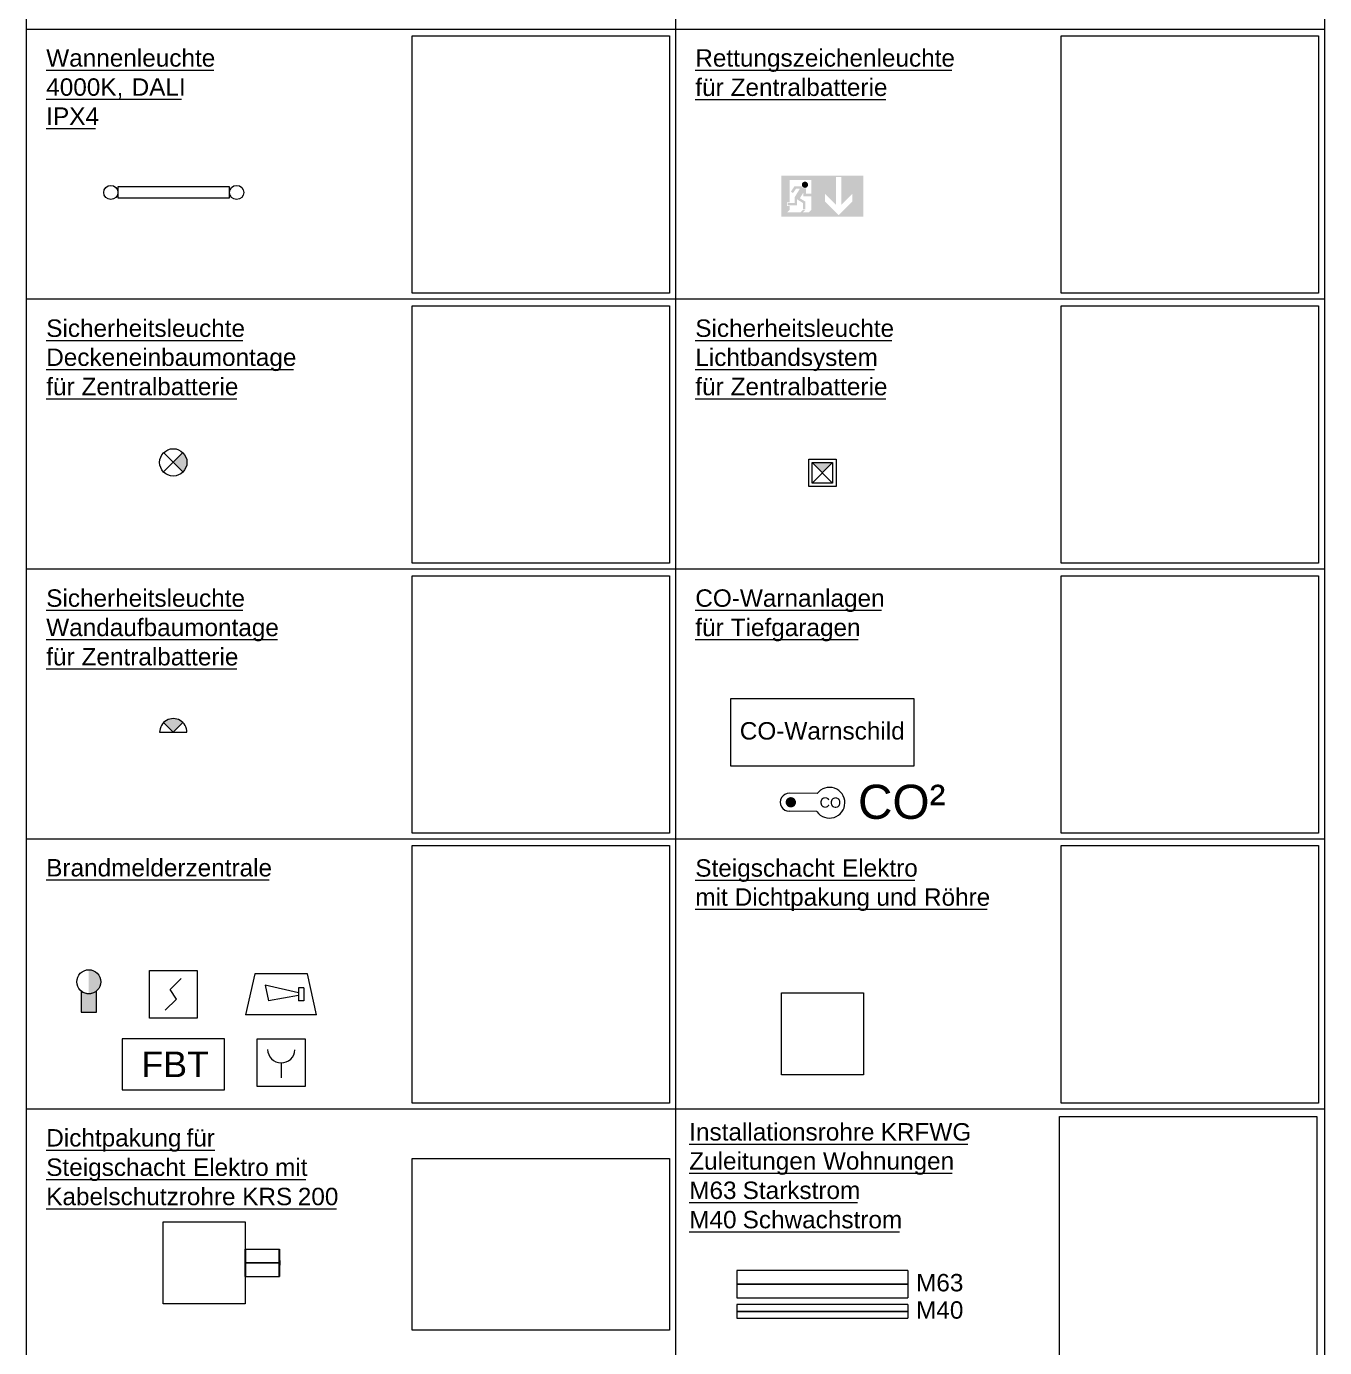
# Model space of a CAD drawing. Extents: x -1067 to 613, y -179 to 712.
# Drawn here: x 200.1 to 390.1, y 185.1 to 378.4 of the extents above; entities that cross this region are included whole.
import ezdxf
from ezdxf.lldxf.tags import DXFTag

# ---------------------------------------------------------------- set-up
doc = ezdxf.new("R2010")
doc.units = 0
doc.layers.get('0').update_dxf_attribs({"lineweight": 13})
for name, color, linetype, lineweight, true_color in [('EL01_WAN_Brandmeldeanlagen', 7, 'Continuous', 13, 0xff8000), ('EL01_WAN_CO-Anlage', 7, 'Continuous', 13, 0x993300), ('EL01_WAN_I0_Eclairage_de_securité', 7, 'Continuous', 13, 0x009900), ('EL01_WAN_Leuchten', 7, 'Continuous', 13, 0x0080ff), ('EL01_WAN_Notbeleuchtungen', 7, 'Continuous', 13, 0x009900), ('EL01_WAN_Röhre', 7, 'Continuous', 13, 0xff6666), ('EL01_WAN_Verteiler', 1, 'Continuous', 13, 0xff0000), ('EL01_WANX_Bitmap', 1, 'Continuous', 13, 0xff0000), ('L_Röhre Boden', 1, 'Continuous', 13, 0xff0000)]:
    doc.layers.add(name, color=color, linetype=linetype, lineweight=lineweight, true_color=true_color)
for name, color, linetype, lineweight in [('EL01_WAN_I0_Legende', 7, 'Continuous', 13), ('EL01_WAN_Rahmen', 7, 'Continuous', 13), ('EL01_WAN_Text', 7, 'Continuous', 13)]:
    doc.layers.add(name, color=color, linetype=linetype, lineweight=lineweight)
doc.styles.get("Standard").update_dxf_attribs({"font": 'arial.ttf'})
tags = doc.linetypes.add('fein_strichliert', pattern=[4, 1, -2, 1]).pattern_tags.tags
tags[8:9] = [DXFTag(74, 4), DXFTag(75, 0), DXFTag(340, '0'), DXFTag(46, 0.0), DXFTag(50, 0.0), DXFTag(44, 0.0), DXFTag(45, 0.0)]
tags[6:7] = [DXFTag(74, 4), DXFTag(75, 0), DXFTag(340, '0'), DXFTag(46, 0.0), DXFTag(50, 0.0), DXFTag(44, 0.0), DXFTag(45, 0.0)]
tags[4:5] = [DXFTag(74, 4), DXFTag(75, 0), DXFTag(340, '0'), DXFTag(46, 0.0), DXFTag(50, 0.0), DXFTag(44, 0.0), DXFTag(45, 0.0)]
tags = doc.linetypes.add('STRICHPUNKT2', pattern=[12.7, 6.35, -3.175, 0, -3.175]).pattern_tags.tags
tags[10:11] = [DXFTag(74, 4), DXFTag(75, 0), DXFTag(340, '0'), DXFTag(46, 0.0), DXFTag(50, 0.0), DXFTag(44, 0.0), DXFTag(45, 0.0)]
tags[8:9] = [DXFTag(74, 4), DXFTag(75, 0), DXFTag(340, '0'), DXFTag(46, 0.0), DXFTag(50, 0.0), DXFTag(44, 0.0), DXFTag(45, 0.0)]
tags[6:7] = [DXFTag(74, 4), DXFTag(75, 0), DXFTag(340, '0'), DXFTag(46, 0.0), DXFTag(50, 0.0), DXFTag(44, 0.0), DXFTag(45, 0.0)]
tags[4:5] = [DXFTag(74, 4), DXFTag(75, 0), DXFTag(340, '0'), DXFTag(46, 0.0), DXFTag(50, 0.0), DXFTag(44, 0.0), DXFTag(45, 0.0)]
picture_1 = doc.add_image_def('image10.jpg', size_in_pixel=(768, 416))
picture_2 = doc.add_image_def('image11.jpg', size_in_pixel=(1600, 1067))
picture_3 = doc.add_image_def('image13.jpg', size_in_pixel=(282, 178))
picture_4 = doc.add_image_def('image14.jpg', size_in_pixel=(242, 147))
picture_5 = doc.add_image_def('image16.jpg', size_in_pixel=(1600, 1200))
picture_6 = doc.add_image_def('image18.jpg', size_in_pixel=(480, 360))
picture_7 = doc.add_image_def('image19.jpg', size_in_pixel=(2000, 1500))
picture_8 = doc.add_image_def('image22.jpg', size_in_pixel=(208, 208))
picture_9 = doc.add_image_def('image23.jpg', size_in_pixel=(515, 515))
picture_10 = doc.add_image_def('image24.jpg', size_in_pixel=(275, 183))

# ---------------------------------------------------------------- blocks, each defined once
blk = doc.blocks.new('Blockreferenz-A0UJ318WXE', base_point=(200.08, -79.68))
at = {"layer": 'EL01_WAN_Brandmeldeanlagen', "lineweight": -2}
for points in [[(209.21, 236.87), (209.21, 240.39), (209.66, 240.33), (210.08, 240.15), (210.43, 239.87), (210.71, 239.5), (210.88, 239.08), (210.94, 238.63), (210.88, 238.18), (210.71, 237.76), (210.43, 237.4), (210.08, 237.12), (209.66, 236.94)], [(208.09, 237.27), (208.5, 237.02), (208.97, 236.89), (209.45, 236.89), (209.92, 237.02), (210.33, 237.27), (210.33, 234.17), (208.09, 234.17)]]:
    blk.add_hatch(color=256, dxfattribs=at).paths.add_polyline_path(points)
at = {"layer": 'EL01_WAN_CO-Anlage', "lineweight": -2}
blk.add_hatch(color=256, dxfattribs=at).paths.add_polyline_path([(311.97, 265.66), (312.17, 265.63), (312.35, 265.55), (312.5, 265.43), (312.62, 265.27), (312.69, 265.09), (312.72, 264.89), (312.69, 264.69), (312.61, 264.51), (312.49, 264.35), (312.33, 264.24), (312.15, 264.16), (311.95, 264.14), (311.75, 264.17), (311.57, 264.25), (311.42, 264.37), (311.3, 264.53), (311.22, 264.71), (311.2, 264.91), (311.23, 265.1), (311.31, 265.29), (311.43, 265.44), (311.59, 265.56), (311.77, 265.63)])
at = {"layer": 'EL01_WAN_I0_Eclairage_de_securité', "linetype": 'ByBlock', "lineweight": -2, "ltscale": 0.13}
for points in [[(310.58, 350.61), (316.58, 350.61), (316.58, 356.61), (310.58, 356.61), (310.58, 353.61), (311.78, 353.61), (311.78, 355.98), (314.94, 355.98), (314.94, 353.98), (314.18, 353.98), (314.18, 354.76), (313.85, 354.76), (313.77, 354.79), (313.67, 354.86), (313.6, 354.94), (313.54, 355.06), (312.51, 355.06), (311.96, 354.26), (312.27, 354.05), (312.72, 354.7), (313.29, 354.7), (312.52, 353.45), (312.52, 352.61), (311.49, 352.61), (311.49, 352.26), (312.86, 352.26), (312.86, 353.15), (313.74, 352.6), (313.74, 351.7), (314.07, 351.7), (314.07, 352.82), (313.28, 353.3), (313.8, 354.13), (313.8, 353.59), (314.94, 353.59), (314.94, 351.6), (314.6, 351.26), (313.74, 351.26), (314.07, 351.6), (313.74, 351.6), (313.41, 351.26), (311.44, 351.26), (311.78, 351.6), (311.78, 352.15), (311.38, 352.15), (311.38, 352.72), (311.78, 352.72), (311.78, 353.61), (310.58, 353.61)], [(316.58, 353.61), (316.58, 350.61), (322.58, 350.61), (322.58, 356.61), (316.58, 356.61), (316.58, 353.61), (316.98, 353.61), (316.98, 353.94), (318.56, 352.36), (318.56, 356.4), (319.36, 356.4), (319.36, 352.36), (320.94, 353.94), (320.94, 352.81), (318.96, 350.83), (316.98, 352.81), (316.98, 353.61)], [(314.03, 355.73), (313.91, 355.72), (313.8, 355.67), (313.71, 355.6), (313.63, 355.51), (313.59, 355.4), (313.57, 355.28), (313.59, 355.16), (313.63, 355.05), (313.71, 354.96), (313.8, 354.88), (313.91, 354.84), (314.03, 354.82), (314.15, 354.84), (314.26, 354.88), (314.35, 354.96), (314.42, 355.05), (314.47, 355.16), (314.49, 355.28), (314.47, 355.4), (314.42, 355.51), (314.35, 355.6), (314.26, 355.67), (314.15, 355.72)]]:
    blk.add_hatch(color=256, dxfattribs=at).paths.add_polyline_path(points)
at = {"layer": 'EL01_WAN_Notbeleuchtungen', "lineweight": -2}
for points in [[(221.58, 314.65), (222.99, 316.07), (223.31, 315.65), (223.51, 315.17), (223.58, 314.65), (223.51, 314.13), (223.31, 313.65), (222.99, 313.24)], [(222.99, 276.56), (221.58, 275.15), (220.16, 276.56), (220.58, 276.88), (221.06, 277.08), (221.58, 277.15), (222.1, 277.08), (222.58, 276.88)]]:
    blk.add_hatch(color=256, dxfattribs=at).paths.add_polyline_path(points)
at = {"layer": 'EL01_WAN_Brandmeldeanlagen', "lineweight": -2}
for p, q in [((218.08, 240.3), (225.08, 240.3)), ((218.08, 233.3), (218.08, 240.3)), ((225.08, 240.3), (225.08, 233.3)), ((233.49, 239.8), (232.16, 233.8)), ((241.23, 239.8), (233.49, 239.8)), ((242.56, 233.8), (241.23, 239.8)), ((221.11, 237.5), (222.74, 239.13)), ((239.88, 236.99), (235.04, 238.15)), ((235.04, 238.15), (235.52, 235.85)), ((208.09, 237.27), (208.09, 234.17)), ((210.33, 234.17), (210.33, 237.27)), ((220.41, 234.46), (222.04, 236.1)), ((222.04, 236.1), (221.11, 237.5)), ((239.88, 236.6), (235.52, 235.85)), ((240.68, 237.76), (239.88, 237.76)), ((239.88, 237.74), (239.88, 235.84)), ((240.68, 237.74), (240.68, 235.84)), ((208.09, 234.17), (210.33, 234.17)), ((240.68, 235.84), (239.88, 235.84)), ((225.08, 233.3), (218.08, 233.3)), ((242.56, 233.8), (232.16, 233.8)), ((214.08, 230.3), (214.08, 222.8)), ((221.58, 230.3), (214.08, 230.3)), ((229.08, 230.3), (221.58, 230.3)), ((229.08, 222.8), (229.08, 230.3)), ((233.86, 230.3), (240.86, 230.3)), ((233.86, 223.3), (233.86, 230.3)), ((240.86, 230.3), (240.86, 223.3)), ((237.38, 226.76), (237.38, 224.59)), ((214.08, 222.8), (221.58, 222.8)), ((221.58, 222.8), (229.08, 222.8)), ((240.86, 223.3), (233.86, 223.3))]:
    blk.add_line(p, q, dxfattribs=at)
blk.add_circle((209.21, 238.63), 1.76, dxfattribs=at)
for centre, major_axis, end_param in [((209.21, 238.71), (-1.12, -1.43), 1.326405), ((237.38, 228.77), (-2.01, -0.04), 3.075304)]:
    blk.add_ellipse(centre, major_axis=major_axis, ratio=1, start_param=0, end_param=end_param, dxfattribs=at)
at = {"layer": 'EL01_WAN_CO-Anlage', "lineweight": -2}
for p, q in [((330.02, 280.05), (303.14, 280.05)), ((303.14, 280.05), (303.14, 270.25)), ((330.02, 270.25), (330.02, 280.05)), ((303.14, 270.25), (330.02, 270.25)), ((303.14, 270.25), (306.12, 270.25))]:
    blk.add_line(p, q, dxfattribs=at)
at = {"layer": 'EL01_WAN_CO-Anlage', "linetype": 'ByBlock', "lineweight": -2, "ltscale": 0.13}
for p, q in [((315.81, 266.17), (311.76, 266.22)), ((315.78, 263.53), (311.73, 263.58))]:
    blk.add_line(p, q, dxfattribs=at)
for centre, major_axis, end_param in [((317.62, 264.83), (-1.84, -1.29), 5.032887), ((311.74, 264.9), (0.02, 1.32), 3.141593)]:
    blk.add_ellipse(centre, major_axis=major_axis, ratio=1, start_param=0, end_param=end_param, dxfattribs=at)
at = {"layer": 'EL01_WAN_Leuchten', "linetype": 'ByBlock', "lineweight": -2, "ltscale": 0.13}
for p, q in [((229.81, 354.97), (213.47, 354.97)), ((213.47, 354.97), (213.47, 353.34)), ((229.81, 353.34), (229.81, 354.97)), ((213.47, 353.34), (229.81, 353.34))]:
    blk.add_line(p, q, dxfattribs=at)
for centre in [(212.43, 354.15), (230.85, 354.15)]:
    blk.add_circle(centre, 1.04, dxfattribs=at)
at = {"layer": 'EL01_WAN_Notbeleuchtungen', "lineweight": -2}
for p, q in [((220.16, 316.07), (222.99, 313.24)), ((220.16, 313.24), (222.99, 316.07)), ((314.58, 311.12), (314.58, 315.12)), ((314.58, 315.12), (318.58, 315.12)), ((315.08, 311.62), (318.08, 314.62)), ((318.08, 311.62), (315.08, 314.62)), ((315.08, 311.62), (315.08, 314.62)), ((315.08, 314.62), (318.08, 314.62)), ((318.08, 314.62), (318.08, 311.62)), ((318.58, 315.12), (318.58, 311.12)), ((318.08, 311.62), (315.08, 311.62)), ((318.58, 311.12), (314.58, 311.12)), ((220.16, 276.56), (221.58, 275.15)), ((221.58, 275.15), (222.99, 276.56)), ((219.58, 275.15), (223.58, 275.15))]:
    blk.add_line(p, q, dxfattribs=at)
blk.add_circle((221.58, 314.65), 2, dxfattribs=at)
blk.add_ellipse((221.58, 275.15), major_axis=(2, 0), ratio=1, start_param=0, end_param=3.141593, dxfattribs=at)
blk.add_solid([(318.08, 314.62), (316.58, 313.12), (315.08, 314.62)], dxfattribs=at)
at = {"layer": 'EL01_WAN_Rahmen', "color": 0, "linetype": 'ByBlock', "lineweight": -2, "ltscale": 0.13}
for p, q in [((295.08, 694.02), (295.08, 141)), ((200.08, 378.01), (200.08, 417.51)), ((390.08, 417.51), (390.08, 378.01)), ((390.08, 378.01), (200.08, 378.01)), ((200.08, 338.51), (200.08, 378.01)), ((390.08, 378.01), (390.08, 338.51)), ((390.08, 338.51), (200.08, 338.51)), ((200.08, 299.01), (200.08, 338.51)), ((390.08, 338.51), (390.08, 299.01)), ((390.08, 299.01), (200.08, 299.01)), ((200.08, 259.5), (200.08, 299.01)), ((390.08, 299.01), (390.08, 259.5)), ((390.08, 259.5), (200.08, 259.5)), ((200.08, 220), (200.08, 259.5)), ((390.08, 259.5), (390.08, 220)), ((390.08, 220), (200.08, 220)), ((200.08, 180.5), (200.08, 220)), ((390.08, 220), (390.08, 180.5))]:
    blk.add_line(p, q, dxfattribs=at)
at = {"layer": 'EL01_WAN_Röhre', "color": 6, "linetype": 'fein_strichliert', "lineweight": -2, "ltscale": 0.13, "true_color": 0xff00ff}
for p, q in [((329.08, 191.39), (304.08, 191.39)), ((304.08, 191.39), (304.08, 190.81)), ((304.08, 190.81), (304.08, 189.98)), ((304.08, 189.98), (304.08, 189.39)), ((329.08, 191.39), (329.08, 190.81)), ((329.08, 190.81), (329.08, 189.98)), ((329.08, 189.98), (329.08, 189.39)), ((304.08, 189.39), (329.08, 189.39))]:
    blk.add_line(p, q, dxfattribs=at)
at = {"layer": 'EL01_WAN_Röhre', "color": 6, "linetype": 'STRICHPUNKT2', "lineweight": 25, "ltscale": 0.25, "true_color": 0xff00ff}
blk.add_line((329.08, 190.39), (304.08, 190.39), dxfattribs=at)
at = {"layer": 'EL01_WAN_Text', "color": 7, "linetype": 'ByBlock', "lineweight": -2, "ltscale": 0.13, "true_color": 0xffffff}
for p, q in [((202.98, 372.05), (227.51, 372.05)), ((297.98, 372.05), (335.53, 372.05)), ((202.98, 367.79), (213.9, 367.79)), ((213.9, 367.79), (215.48, 367.79)), ((215.48, 367.79), (222.8, 367.79)), ((297.98, 367.76), (302.15, 367.76)), ((302.15, 367.76), (303.15, 367.76)), ((303.15, 367.76), (325.88, 367.76)), ((202.98, 363.53), (210.19, 363.53)), ((202.98, 332.5), (231.75, 332.5)), ((297.98, 332.5), (326.75, 332.5)), ((202.98, 328.25), (239.16, 328.25)), ((297.98, 328.25), (324.19, 328.25)), ((202.98, 323.96), (207.15, 323.96)), ((207.15, 323.96), (208.15, 323.96)), ((208.15, 323.96), (230.88, 323.96)), ((297.98, 323.96), (302.15, 323.96)), ((302.15, 323.96), (303.15, 323.96)), ((303.15, 323.96), (325.88, 323.96)), ((202.98, 293), (231.75, 293)), ((297.98, 293), (325.25, 293)), ((202.98, 288.71), (236.81, 288.71)), ((297.98, 288.71), (302.15, 288.71)), ((302.15, 288.71), (303.16, 288.71)), ((303.16, 288.71), (321.83, 288.71)), ((202.98, 284.42), (207.15, 284.42)), ((207.15, 284.42), (208.15, 284.42)), ((208.15, 284.42), (230.88, 284.42)), ((202.98, 253.54), (235.6, 253.54)), ((297.98, 253.5), (318.17, 253.5)), ((318.17, 253.5), (319.46, 253.5)), ((319.46, 253.5), (330.12, 253.5)), ((297.98, 249.25), (302.46, 249.25)), ((302.46, 249.25), (303.75, 249.25)), ((303.75, 249.25), (323.02, 249.25)), ((323.02, 249.25), (324.48, 249.25)), ((324.48, 249.25), (329.92, 249.25)), ((329.92, 249.25), (331.45, 249.25)), ((331.45, 249.25), (340.72, 249.25)), ((297.09, 214.88), (323.72, 214.88)), ((323.72, 214.88), (325.11, 214.88)), ((325.11, 214.88), (337.87, 214.88)), ((202.98, 214.01), (222.25, 214.01)), ((222.25, 214.01), (223.51, 214.01)), ((223.51, 214.01), (227.68, 214.01)), ((202.98, 209.71), (223.17, 209.71)), ((223.17, 209.71), (224.46, 209.71)), ((224.46, 209.71), (235.12, 209.71)), ((235.12, 209.71), (236.48, 209.71)), ((236.48, 209.71), (240.96, 209.71)), ((297.09, 210.63), (315.38, 210.63)), ((315.38, 210.63), (316.66, 210.63)), ((316.66, 210.63), (335.56, 210.63)), ((202.98, 205.42), (230.26, 205.42)), ((230.26, 205.42), (231.66, 205.42)), ((231.66, 205.42), (238.53, 205.42)), ((238.53, 205.42), (239.8, 205.42)), ((239.8, 205.42), (245.48, 205.42)), ((297.09, 206.33), (303.59, 206.33)), ((303.59, 206.33), (304.91, 206.33)), ((304.91, 206.33), (321.72, 206.33)), ((297.09, 202.04), (303.59, 202.04)), ((303.59, 202.04), (304.91, 202.04)), ((304.91, 202.04), (327.85, 202.04))]:
    blk.add_line(p, q, dxfattribs=at)
at = {"layer": 'EL01_WAN_Verteiler', "lineweight": -2}
for p, q in [((310.58, 225.01), (310.58, 237.01)), ((310.58, 237.01), (322.58, 237.01)), ((322.58, 237.01), (322.58, 225.01)), ((322.58, 225.01), (310.58, 225.01)), ((220.09, 191.51), (220.09, 203.51)), ((220.09, 203.51), (232.09, 203.51)), ((232.09, 203.51), (232.09, 191.51)), ((232.09, 191.51), (220.09, 191.51))]:
    blk.add_line(p, q, dxfattribs=at)
at = {"layer": 'L_Röhre Boden', "linetype": 'ByBlock', "lineweight": -2, "ltscale": 0.13}
for p, q in [((232.11, 199.51), (237.11, 199.51)), ((232.11, 195.51), (237.11, 195.51)), ((329.08, 196.39), (304.08, 196.39)), ((304.08, 196.39), (304.08, 195.22)), ((329.08, 196.39), (329.08, 195.22)), ((304.08, 195.22), (304.08, 193.56)), ((304.08, 193.56), (304.08, 192.39)), ((329.08, 195.22), (329.08, 193.56)), ((329.08, 193.56), (329.08, 192.39)), ((304.08, 192.39), (329.08, 192.39))]:
    blk.add_line(p, q, dxfattribs=at)
at = {"layer": 'L_Röhre Boden', "linetype": 'STRICHPUNKT2', "lineweight": 25, "ltscale": 0.25}
for p, q in [((237.11, 197.51), (232.11, 197.51)), ((329.08, 194.39), (304.08, 194.39))]:
    blk.add_line(p, q, dxfattribs=at)
at = {"layer": 'L_Röhre Boden', "linetype": 'ByBlock', "lineweight": -2, "ltscale": 0.13}
for centre in [(232.11, 197.51), (237.11, 197.51)]:
    blk.add_ellipse(centre, major_axis=(0, 2), ratio=0.018233, dxfattribs=at)
at = {"layer": 'EL01_WAN_Brandmeldeanlagen', "lineweight": -2, "insert": (216.9, 228.42), "char_height": 3.75, "attachment_point": 1}
blk.add_mtext('{\\fArial;FBT}', dxfattribs=at)
at = {"layer": 'EL01_WAN_CO-Anlage', "lineweight": -2, "attachment_point": 1}
for s, insert, char_height in [('{\\fArial;CO-Warnschild}', (304.49, 276.63), 2.5491), ('{\\fArial;CO²}', (321.79, 267.47), 5)]:
    blk.add_mtext(s, dxfattribs=dict(at, insert=insert, char_height=char_height))
at = {"layer": 'EL01_WAN_CO-Anlage', "lineweight": -2, "insert": (316.19, 265.63), "char_height": 1.5, "attachment_point": 1, "rotation": 359.2633}
blk.add_mtext('{\\fArial;CO}', dxfattribs=at)
at = {"layer": 'EL01_WAN_Text', "color": 7, "linetype": 'ByBlock', "lineweight": -2, "ltscale": 0.13, "true_color": 0xffffff, "char_height": 2.5491, "attachment_point": 1}
for s, insert in [('{\\fArial;Wannenleuchte}', (202.98, 375.11)), ('{\\fArial;Rettungszeichenleuchte}', (297.98, 375.11)), ('{\\fArial;4000K,}', (202.98, 370.85)), ('{\\fArial;DALI}', (215.48, 370.85)), ('{\\fArial;für}', (297.98, 370.82)), ('{\\fArial;Zentralbatterie}', (303.15, 370.82)), ('{\\fArial;IPX4}', (202.98, 366.59)), ('{\\fArial;Sicherheitsleuchte}', (202.98, 335.56)), ('{\\fArial;Sicherheitsleuchte}', (297.98, 335.56)), ('{\\fArial;Deckeneinbaumontage}', (202.98, 331.31)), ('{\\fArial;Lichtbandsystem}', (297.98, 331.31)), ('{\\fArial;für}', (202.98, 327.02)), ('{\\fArial;Zentralbatterie}', (208.15, 327.02)), ('{\\fArial;für}', (297.98, 327.02)), ('{\\fArial;Zentralbatterie}', (303.15, 327.02)), ('{\\fArial;Sicherheitsleuchte}', (202.98, 296.06)), ('{\\fArial;CO-Warnanlagen}', (297.98, 296.06)), ('{\\fArial;Wandaufbaumontage}', (202.98, 291.77)), ('{\\fArial;für}', (297.98, 291.77)), ('{\\fArial;Tiefgaragen}', (303.16, 291.77)), ('{\\fArial;für}', (202.98, 287.48)), ('{\\fArial;Zentralbatterie}', (208.15, 287.48)), ('{\\fArial;Brandmelderzentrale}', (202.98, 256.6)), ('{\\fArial;Steigschacht}', (297.98, 256.56)), ('{\\fArial;Elektro}', (319.46, 256.56)), ('{\\fArial;mit}', (297.98, 252.31)), ('{\\fArial;Dichtpakung}', (303.75, 252.31)), ('{\\fArial;und}', (324.48, 252.31)), ('{\\fArial;Röhre}', (331.45, 252.31)), ('{\\fArial;Dichtpakung}', (202.98, 217.07)), ('{\\fArial;für}', (223.51, 217.07)), ('{\\fArial;Installationsrohre}', (297.09, 217.94)), ('{\\fArial;KRFWG}', (325.11, 217.94)), ('{\\fArial;Steigschacht}', (202.98, 212.77)), ('{\\fArial;Elektro}', (224.46, 212.77)), ('{\\fArial;mit}', (236.48, 212.77)), ('{\\fArial;Zuleitungen}', (297.09, 213.69)), ('{\\fArial;Wohnungen}', (316.66, 213.69)), ('{\\fArial;M63}', (297.09, 209.39)), ('{\\fArial;Starkstrom}', (304.91, 209.39)), ('{\\fArial;Kabelschutzrohre}', (202.98, 208.48)), ('{\\fArial;KRS}', (231.66, 208.48)), ('{\\fArial;200}', (239.8, 208.48)), ('{\\fArial;M40}', (297.09, 205.1)), ('{\\fArial;Schwachstrom}', (304.91, 205.1))]:
    blk.add_mtext(s, dxfattribs=dict(at, insert=insert))
at = {"layer": 'EL01_WAN_Text', "color": 1, "linetype": 'ByBlock', "lineweight": -2, "ltscale": 0.13, "true_color": 0xff0000, "insert": (330.29, 195.87), "char_height": 2.5491, "attachment_point": 1}
blk.add_mtext('{\\fArial;M63}', dxfattribs=at)
at = {"layer": 'EL01_WAN_Text', "color": 6, "linetype": 'ByBlock', "lineweight": -2, "ltscale": 0.13, "true_color": 0xff00ff, "insert": (330.29, 191.87), "char_height": 2.5491, "attachment_point": 1}
blk.add_mtext('{\\fArial;M40}', dxfattribs=at)
at = {"color": 0, "linetype": 'ByBlock', "lineweight": -2, "ltscale": 0.13}
image = blk.add_image(picture_8, insert=(256.52, 299.89), size_in_units=(37.68, 37.68), dxfattribs=at)
image.dxf.flags = 7
image = blk.add_image(picture_9, insert=(351.52, 299.89), size_in_units=(37.68, 37.68), dxfattribs=at)
image.dxf.flags = 7
image = blk.add_image(picture_10, insert=(256.52, 260.38), size_in_units=(37.68, 37.68), dxfattribs=at)
image.dxf.flags = 7
at = {"layer": 'EL01_WANX_Bitmap', "linetype": 'ByBlock', "lineweight": -2, "ltscale": 0.13}
image = blk.add_image(picture_1, insert=(256.52, 339.39), size_in_units=(37.68, 37.68), dxfattribs=at)
image.dxf.flags = 7
image = blk.add_image(picture_2, insert=(351.52, 339.39), size_in_units=(37.68, 37.68), dxfattribs=at)
image.dxf.flags = 7
image = blk.add_image(picture_6, insert=(351.52, 260.38), size_in_units=(37.68, 37.68), dxfattribs=at)
image.dxf.flags = 7
image = blk.add_image(picture_7, insert=(256.52, 220.88), size_in_units=(37.68, 37.68), dxfattribs=at)
image.dxf.flags = 7
image = blk.add_image(picture_3, insert=(351.52, 220.88), size_in_units=(37.68, 37.68), dxfattribs=at)
image.dxf.flags = 7
image = blk.add_image(picture_5, insert=(351.29, 181.22), size_in_units=(37.68, 37.68), dxfattribs=at)
image.dxf.flags = 7
image = blk.add_image(picture_4, insert=(256.52, 187.66), size_in_units=(37.68, 25.13), dxfattribs=at)
image.dxf.flags = 7

msp = doc.modelspace()

# ---------------------------------------------------------------- block references
at = {"layer": 'EL01_WAN_I0_Legende', "ltscale": 0.13}
msp.add_blockref('Blockreferenz-A0UJ318WXE', (200.08, -79.68), dxfattribs=at)

doc.saveas('drawing.dxf')
